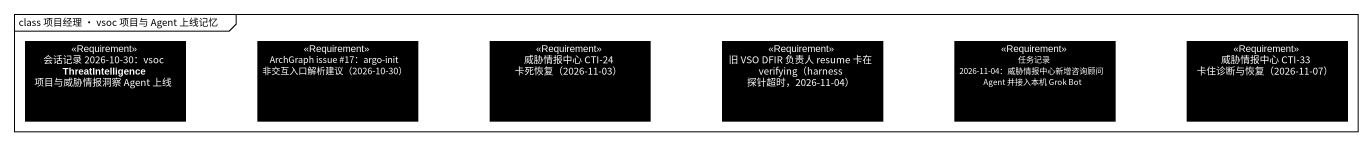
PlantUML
@startuml
mainframe class 项目经理 · vsoc 项目与 Agent 上线记忆
hide circle
hide empty members
class "会话记录 2026-10-30：vsoc ThreatIntelligence 项目与威胁情报洞察 Agent 上线" as 会话记录_2026_10_30_vsoc <<Requirement>> #000000
class "ArchGraph issue #17：argo-init 非交互入口解析建议（2026-10-30）" as ArchGraph_issue_17_argo <<Requirement>> #000000
class "威胁情报中心 CTI-24 卡死恢复（2026-11-03）" as 威胁情报中心_CTI_24_卡死恢复_2026_11 <<Requirement>> #000000
class "旧 VSO DFIR 负责人 resume 卡在 verifying（harness 探针超时，2026-11-04）" as 旧_VSO_DFIR_负责人_resume_卡在 <<Requirement>> #000000
class "任务记录 2026-11-04：威胁情报中心新增咨询顾问 Agent 并接入本机 Grok Bot" as 任务记录_2026_11_04 <<Requirement>> #000000
class "威胁情报中心 CTI-33 卡住诊断与恢复（2026-11-07）" as 威胁情报中心_CTI_33_卡住诊断与恢复_2026 <<Requirement>> #000000
@enduml
